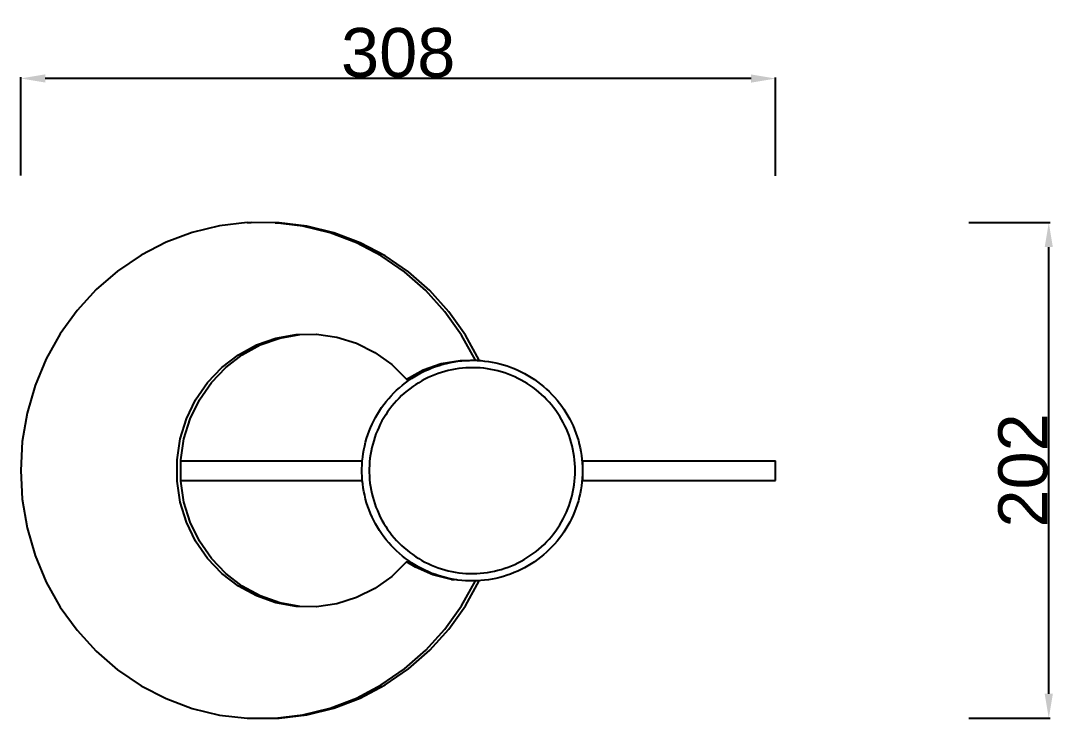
# Model space of a CAD drawing. Header units: millimetres. Extents: x 0 to 4030, y 0 to 2816.
# Drawn here: x 1435.8 to 1857.7, y 659.7 to 944.3 of the extents above; entities that cross this region are included whole.
import ezdxf

# ---------------------------------------------------------------- set-up
doc = ezdxf.new("R2010")
doc.units = ezdxf.units.MM
doc.header["$MEASUREMENT"] = 0
doc.layers.add('Domyślny', color=7, linetype='Continuous', true_color=0x000000)
doc.layers.add('Utwórz2D linie widoczne', color=7, linetype='Continuous', true_color=0x000000)
doc.styles.add('Arial', font='arial.ttf')
doc.dimstyles.new('Domyślny', dxfattribs={"dimtxt": 20, "dimasz": 10, "dimexe": 0.5, "dimexo": 0.5, "dimgap": 0.25, "dimtad": 1, "dimtoh": 1, "dimdec": 0, "dimzin": 1, "dimdsep": 46, "dimtxsty": 'Arial', "dimcen": 0.5, "dimazin": 0, "dimtfac": 1, "dimtdec": 4, "dimtix": 1, "dimtmove": 1, "dimatfit": 3, "dimfxl": 0, "dimtolj": 1, "dimtzin": 1, "dimarcsym": 0})

# ---------------------------------------------------------------- blocks, each defined once
blk = doc.blocks.new('*D4')
at = {"layer": 'Defpoints', "color": 0}
for p in [(1435.81, 920.75), (1435.8, 880.64), (1743.68, 880.59)]:
    blk.add_point(p, dxfattribs=at)
at = {"layer": 'Domyślny', "color": 0, "lineweight": -2}
for p, q in [((1435.8, 881.14), (1435.81, 921.25)), ((1733.68, 920.71), (1445.81, 920.75)), ((1743.68, 881.09), (1743.68, 921.2))]:
    blk.add_line(p, q, dxfattribs=at)
at = {"layer": 'Domyślny', "color": 0}
for points in [[(1445.81, 922.42), (1445.81, 919.09), (1435.81, 920.75)], [(1733.68, 919.04), (1733.68, 922.37), (1743.68, 920.7)]]:
    blk.add_solid(points, dxfattribs=at)
at = {"layer": 'Domyślny', "color": 0, "insert": (1589.75, 931.19), "char_height": 20, "attachment_point": 5, "rotation": 359.9906, "style": 'Arial'}
blk.add_mtext('\\A1;308', dxfattribs=at)
blk = doc.blocks.new('*D5')
at = {"layer": 'Defpoints', "color": 0}
for p in [(1821.91, 861.94), (1855.07, 861.94), (1821.91, 659.72)]:
    blk.add_point(p, dxfattribs=at)
at = {"layer": 'Domyślny', "color": 0, "lineweight": -2}
for p, q in [((1822.41, 861.94), (1855.57, 861.94)), ((1855.07, 669.72), (1855.07, 851.94)), ((1822.41, 659.72), (1855.57, 659.72))]:
    blk.add_line(p, q, dxfattribs=at)
at = {"layer": 'Domyślny', "color": 0}
for points in [[(1856.74, 851.94), (1853.4, 851.94), (1855.07, 861.94)], [(1853.4, 669.72), (1856.74, 669.72), (1855.07, 659.72)]]:
    blk.add_solid(points, dxfattribs=at)
at = {"layer": 'Domyślny', "color": 0, "insert": (1844.61, 760.83), "char_height": 20, "attachment_point": 5, "rotation": 90, "style": 'Arial'}
blk.add_mtext('\\A1;202', dxfattribs=at)

msp = doc.modelspace()

# ---------------------------------------------------------------- linework, layer by layer
at = {"layer": 'Utwórz2D linie widoczne'}
for p, q in [((1528.21, 861.94), (1516.89, 860.6)), ((1528.21, 861.94), (1529.76, 861.94)), ((1539.61, 861.91), (1528.21, 861.94)), ((1541.16, 861.91), (1529.76, 861.94)), ((1539.61, 861.91), (1541.16, 861.91)), ((1550.92, 860.5), (1539.61, 861.91)), ((1552.47, 860.5), (1541.16, 861.91)), ((1505.79, 857.91), (1495.07, 853.9)), ((1516.89, 860.6), (1505.79, 857.91)), ((1562, 857.74), (1550.92, 860.5)), ((1563.55, 857.74), (1552.47, 860.5)), ((1572.7, 853.67), (1562, 857.74)), ((1574.25, 853.67), (1563.55, 857.74)), ((1495.07, 853.9), (1484.88, 848.63)), ((1582.86, 848.33), (1572.7, 853.67)), ((1584.41, 848.33), (1574.25, 853.67)), ((1484.88, 848.63), (1475.35, 842.16)), ((1592.36, 841.81), (1582.86, 848.33)), ((1593.91, 841.81), (1584.41, 848.33)), ((1475.35, 842.16), (1466.6, 834.59)), ((1601.06, 834.19), (1592.36, 841.81)), ((1602.61, 834.19), (1593.91, 841.81)), ((1466.6, 834.59), (1458.77, 826.02)), ((1608.84, 825.57), (1601.06, 834.19)), ((1610.39, 825.57), (1602.61, 834.19)), ((1458.77, 826.02), (1451.95, 816.57)), ((1615.6, 816.07), (1608.84, 825.57)), ((1617.16, 816.07), (1610.39, 825.57)), ((1451.95, 816.57), (1446.25, 806.36)), ((1531.98, 812.02), (1539.89, 814.8)), ((1533.53, 812.02), (1541.44, 814.8)), ((1539.89, 814.8), (1548.12, 816.28)), ((1541.44, 814.8), (1549.67, 816.28)), ((1548.12, 816.28), (1556.47, 816.42)), ((1548.12, 816.28), (1549.67, 816.28)), ((1549.67, 816.28), (1556.63, 816.4)), ((1556.47, 816.42), (1564.74, 815.23)), ((1564.74, 815.23), (1572.73, 812.72)), ((1621.25, 805.82), (1615.6, 816.07)), ((1622.81, 805.82), (1617.16, 816.07)), ((1524.58, 808), (1531.98, 812.02)), ((1526.13, 808), (1533.53, 812.02)), ((1572.73, 812.72), (1580.26, 808.96)), ((1446.25, 806.36), (1441.73, 795.53)), ((1517.87, 802.85), (1524.58, 808)), ((1519.42, 802.85), (1526.13, 808)), ((1580.26, 808.96), (1587.13, 804.04)), ((1512.01, 796.68), (1517.87, 802.85)), ((1513.57, 796.68), (1519.42, 802.85)), ((1587.13, 804.04), (1593.18, 798.08)), ((1593.18, 798.08), (1599.97, 801.88)), ((1599.97, 801.88), (1607.32, 804.45)), ((1600.67, 801.43), (1602.09, 802.07)), ((1600.95, 801.56), (1601.53, 801.88)), ((1601.53, 801.88), (1602.17, 802.1)), ((1602.09, 802.07), (1603.54, 802.67)), ((1603.54, 802.67), (1605, 803.21)), ((1605, 803.21), (1606.49, 803.7)), ((1606.49, 803.7), (1607.98, 804.14)), ((1607.32, 804.45), (1615, 805.71)), ((1607.98, 804.14), (1609.5, 804.53)), ((1608.1, 804.17), (1608.87, 804.45)), ((1608.87, 804.45), (1609.72, 804.59)), ((1609.5, 804.53), (1611.02, 804.87)), ((1611.62, 801.93), (1610.19, 801.61)), ((1611.02, 804.87), (1612.56, 805.15)), ((1613.05, 802.19), (1611.62, 801.93)), ((1612.56, 805.15), (1614.1, 805.38)), ((1614.49, 802.41), (1613.05, 802.19)), ((1614.1, 805.38), (1615.66, 805.56)), ((1615.94, 802.57), (1614.49, 802.41)), ((1615, 805.71), (1619.23, 805.83)), ((1615.59, 805.55), (1616.55, 805.71)), ((1615.66, 805.56), (1617.21, 805.68)), ((1617.4, 802.69), (1615.94, 802.57)), ((1616.55, 805.71), (1620.56, 805.83)), ((1617.21, 805.68), (1618.77, 805.75)), ((1618.85, 802.75), (1617.4, 802.69)), ((1618.77, 805.75), (1620.34, 805.76)), ((1620.31, 802.76), (1618.85, 802.75)), ((1619.23, 805.83), (1621.25, 805.82)), ((1621.77, 802.72), (1620.31, 802.76)), ((1620.34, 805.76), (1621.9, 805.72)), ((1621.25, 805.82), (1622.81, 805.82)), ((1623.22, 802.63), (1621.77, 802.72)), ((1621.9, 805.72), (1623.46, 805.63)), ((1624.67, 802.5), (1623.22, 802.63)), ((1623.46, 805.63), (1625.01, 805.48)), ((1626.12, 802.31), (1624.67, 802.5)), ((1625.01, 805.48), (1626.56, 805.27)), ((1627.56, 802.07), (1626.12, 802.31)), ((1626.56, 805.27), (1628.1, 805.02)), ((1628.99, 801.78), (1627.56, 802.07)), ((1628.1, 805.02), (1629.63, 804.71)), ((1630.4, 801.44), (1628.99, 801.78)), ((1629.63, 804.71), (1631.15, 804.35)), ((1631.15, 804.35), (1632.66, 803.93)), ((1632.66, 803.93), (1634.15, 803.46)), ((1634.15, 803.46), (1635.62, 802.94)), ((1635.62, 802.94), (1637.08, 802.37)), ((1637.08, 802.37), (1638.51, 801.75)), ((1638.51, 801.75), (1639.92, 801.09)), ((1592.68, 796.56), (1593.94, 797.49)), ((1593.18, 798.08), (1594.73, 798.08)), ((1593.94, 797.49), (1595.23, 798.37)), ((1594.73, 798.08), (1595.17, 798.33)), ((1595.23, 798.37), (1596.55, 799.2)), ((1596.55, 799.2), (1597.9, 799.99)), ((1597.9, 799.99), (1599.27, 800.73)), ((1599.27, 800.73), (1600.67, 801.43)), ((1600.65, 798.07), (1599.37, 797.38)), ((1601.96, 798.72), (1600.65, 798.07)), ((1603.28, 799.32), (1601.96, 798.72)), ((1604.63, 799.87), (1603.28, 799.32)), ((1606, 800.38), (1604.63, 799.87)), ((1607.38, 800.84), (1606, 800.38)), ((1608.78, 801.25), (1607.38, 800.84)), ((1610.19, 801.61), (1608.78, 801.25)), ((1631.81, 801.05), (1630.4, 801.44)), ((1633.2, 800.62), (1631.81, 801.05)), ((1634.58, 800.13), (1633.2, 800.62)), ((1635.93, 799.6), (1634.58, 800.13)), ((1637.27, 799.02), (1635.93, 799.6)), ((1638.59, 798.4), (1637.27, 799.02)), ((1639.88, 797.73), (1638.59, 798.4)), ((1641.16, 797.01), (1639.88, 797.73)), ((1639.92, 801.09), (1641.31, 800.37)), ((1641.31, 800.37), (1642.67, 799.6)), ((1642.67, 799.6), (1644, 798.79)), ((1644, 798.79), (1645.31, 797.93)), ((1645.31, 797.93), (1646.58, 797.03)), ((1441.73, 795.53), (1438.45, 784.23)), ((1507.15, 789.65), (1512.01, 796.68)), ((1508.7, 789.65), (1513.57, 796.68)), ((1587.99, 792.44), (1589.11, 793.53)), ((1589.11, 793.53), (1590.26, 794.58)), ((1590.26, 794.58), (1591.45, 795.59)), ((1591.45, 795.59), (1592.68, 796.56)), ((1593.35, 793.27), (1592.24, 792.33)), ((1594.5, 794.18), (1593.35, 793.27)), ((1595.67, 795.04), (1594.5, 794.18)), ((1596.88, 795.86), (1595.67, 795.04)), ((1598.11, 796.64), (1596.88, 795.86)), ((1599.37, 797.38), (1598.11, 796.64)), ((1642.4, 796.26), (1641.16, 797.01)), ((1643.62, 795.45), (1642.4, 796.26)), ((1644.81, 794.61), (1643.62, 795.45)), ((1645.97, 793.73), (1644.81, 794.61)), ((1647.1, 792.81), (1645.97, 793.73)), ((1646.58, 797.03), (1647.83, 796.08)), ((1647.83, 796.08), (1649.04, 795.09)), ((1649.04, 795.09), (1650.21, 794.06)), ((1650.21, 794.06), (1651.35, 792.99)), ((1503.4, 781.93), (1507.15, 789.65)), ((1504.95, 781.93), (1508.7, 789.65)), ((1584.87, 788.95), (1585.87, 790.15)), ((1585.87, 790.15), (1586.91, 791.32)), ((1586.91, 791.32), (1587.99, 792.44)), ((1589.11, 789.28), (1588.14, 788.19)), ((1590.12, 790.33), (1589.11, 789.28)), ((1591.16, 791.35), (1590.12, 790.33)), ((1592.24, 792.33), (1591.16, 791.35)), ((1648.19, 791.84), (1647.1, 792.81)), ((1649.25, 790.85), (1648.19, 791.84)), ((1650.28, 789.81), (1649.25, 790.85)), ((1651.27, 788.74), (1650.28, 789.81)), ((1651.35, 792.99), (1652.45, 791.88)), ((1652.45, 791.88), (1653.51, 790.74)), ((1653.51, 790.74), (1654.53, 789.55)), ((1654.53, 789.55), (1655.51, 788.34)), ((1581.3, 783.82), (1582.13, 785.15)), ((1582.13, 785.15), (1583, 786.45)), ((1583, 786.45), (1583.91, 787.72)), ((1583.91, 787.72), (1584.87, 788.95)), ((1586.31, 785.92), (1585.46, 784.74)), ((1587.21, 787.07), (1586.31, 785.92)), ((1588.14, 788.19), (1587.21, 787.07)), ((1652.22, 787.64), (1651.27, 788.74)), ((1653.14, 786.5), (1652.22, 787.64)), ((1654.01, 785.33), (1653.14, 786.5)), ((1654.84, 784.13), (1654.01, 785.33)), ((1655.51, 788.34), (1656.44, 787.09)), ((1656.44, 787.09), (1657.33, 785.8)), ((1657.33, 785.8), (1658.18, 784.49)), ((1438.45, 784.23), (1436.47, 772.61)), ((1500.84, 773.7), (1503.4, 781.93)), ((1502.39, 773.7), (1504.95, 781.93)), ((1579.12, 779.68), (1579.8, 781.09)), ((1579.8, 781.09), (1580.53, 782.47)), ((1580.53, 782.47), (1581.3, 783.82)), ((1583.15, 781.02), (1582.47, 779.73)), ((1583.88, 782.29), (1583.15, 781.02)), ((1584.65, 783.53), (1583.88, 782.29)), ((1585.46, 784.74), (1584.65, 783.53)), ((1655.63, 782.91), (1654.84, 784.13)), ((1656.38, 781.66), (1655.63, 782.91)), ((1657.08, 780.38), (1656.38, 781.66)), ((1658.18, 784.49), (1658.98, 783.15)), ((1658.98, 783.15), (1659.73, 781.78)), ((1659.73, 781.78), (1660.44, 780.39)), ((1577.37, 775.34), (1577.9, 776.8)), ((1577.9, 776.8), (1578.48, 778.25)), ((1578.48, 778.25), (1579.12, 779.68)), ((1581.25, 777.09), (1580.7, 775.73)), ((1581.84, 778.42), (1581.25, 777.09)), ((1582.47, 779.73), (1581.84, 778.42)), ((1657.74, 779.08), (1657.08, 780.38)), ((1658.35, 777.76), (1657.74, 779.08)), ((1658.92, 776.41), (1658.35, 777.76)), ((1659.44, 775.05), (1658.92, 776.41)), ((1660.44, 780.39), (1661.1, 778.97)), ((1661.1, 778.97), (1661.7, 777.53)), ((1661.7, 777.53), (1662.26, 776.07)), ((1436.47, 772.61), (1435.8, 760.83)), ((1499.55, 765.15), (1500.84, 773.7)), ((1501.1, 765.15), (1502.39, 773.7)), ((1576.09, 770.83), (1576.46, 772.35)), ((1576.46, 772.35), (1576.89, 773.85)), ((1576.89, 773.85), (1577.37, 775.34)), ((1579.76, 772.98), (1579.36, 771.57)), ((1580.21, 774.36), (1579.76, 772.98)), ((1580.7, 775.73), (1580.21, 774.36)), ((1659.91, 773.67), (1659.44, 775.05)), ((1660.34, 772.28), (1659.91, 773.67)), ((1660.71, 770.87), (1660.34, 772.28)), ((1662.26, 776.07), (1662.77, 774.59)), ((1662.77, 774.59), (1663.22, 773.1)), ((1663.22, 773.1), (1663.62, 771.59)), ((1575.49, 767.76), (1575.76, 769.3)), ((1575.76, 769.3), (1576.09, 770.83)), ((1578.71, 768.73), (1578.46, 767.3)), ((1579.01, 770.16), (1578.71, 768.73)), ((1579.36, 771.57), (1579.01, 770.16)), ((1661.04, 769.45), (1660.71, 770.87)), ((1661.31, 768.02), (1661.04, 769.45)), ((1661.54, 766.58), (1661.31, 768.02)), ((1663.62, 771.59), (1663.97, 770.07)), ((1663.97, 770.07), (1664.27, 768.53)), ((1664.27, 768.53), (1664.51, 766.99)), ((1499.55, 756.5), (1499.55, 765.15)), ((1501.1, 756.5), (1501.1, 765.15)), ((1501.1, 764.78), (1506.43, 764.78)), ((1506.43, 764.78), (1513.36, 764.78)), ((1513.36, 764.78), (1520.83, 764.78)), ((1520.83, 764.78), (1528.78, 764.78)), ((1528.78, 764.78), (1537.16, 764.78)), ((1537.16, 764.78), (1545.9, 764.78)), ((1545.9, 764.78), (1554.96, 764.78)), ((1554.96, 764.78), (1564.26, 764.78)), ((1564.26, 764.78), (1573.75, 764.78)), ((1573.75, 764.78), (1575.12, 764.78)), ((1575.01, 763.1), (1575.11, 764.66)), ((1575.11, 764.66), (1575.28, 766.22)), ((1575.28, 766.22), (1575.49, 767.76)), ((1578.1, 764.4), (1578, 762.95)), ((1578.25, 765.85), (1578.1, 764.4)), ((1578.46, 767.3), (1578.25, 765.85)), ((1661.72, 765.13), (1661.54, 766.58)), ((1661.84, 763.68), (1661.72, 765.13)), ((1664.51, 766.99), (1664.7, 765.44)), ((1664.7, 765.44), (1664.84, 763.88)), ((1664.84, 763.88), (1664.92, 762.32)), ((1665.03, 764.78), (1673.77, 764.78)), ((1665.03, 756.78), (1665.03, 764.78)), ((1673.77, 764.78), (1682.13, 764.78)), ((1682.13, 764.78), (1690.09, 764.78)), ((1690.09, 764.78), (1697.6, 764.78)), ((1697.6, 764.78), (1704.64, 764.78)), ((1704.64, 764.78), (1711.17, 764.78)), ((1706.12, 764.78), (1706.12, 764.88)), ((1711.17, 764.78), (1717.16, 764.78)), ((1717.16, 764.78), (1722.6, 764.78)), ((1722.6, 764.78), (1727.45, 764.78)), ((1727.45, 764.78), (1731.7, 764.78)), ((1731.7, 764.78), (1735.33, 764.78)), ((1735.33, 764.78), (1738.31, 764.78)), ((1738.31, 764.78), (1740.65, 764.78)), ((1740.65, 764.78), (1742.33, 764.78)), ((1742.33, 764.78), (1743.34, 764.78)), ((1743.34, 764.78), (1743.68, 764.78)), ((1743.68, 756.78), (1743.68, 764.78)), ((1435.8, 760.83), (1436.47, 749.05)), ((1574.95, 761.54), (1575.01, 763.1)), ((1574.95, 759.98), (1574.95, 761.54)), ((1575.01, 758.42), (1574.95, 759.98)), ((1578, 762.95), (1577.95, 761.49)), ((1577.95, 761.49), (1577.95, 760.03)), ((1577.95, 760.03), (1578, 758.58)), ((1661.92, 762.22), (1661.84, 763.68)), ((1661.94, 760.76), (1661.92, 762.22)), ((1661.92, 759.3), (1661.94, 760.76)), ((1664.92, 762.32), (1664.94, 760.76)), ((1664.94, 760.76), (1664.92, 759.2)), ((1500.84, 747.96), (1499.55, 756.5)), ((1501.1, 756.78), (1506.43, 756.78)), ((1502.39, 747.96), (1501.1, 756.5)), ((1506.43, 756.78), (1513.36, 756.78)), ((1513.36, 756.78), (1520.83, 756.78)), ((1520.83, 756.78), (1528.78, 756.78)), ((1528.78, 756.78), (1537.16, 756.78)), ((1537.16, 756.78), (1545.9, 756.78)), ((1545.9, 756.78), (1554.96, 756.78)), ((1554.96, 756.78), (1564.26, 756.78)), ((1564.26, 756.78), (1573.75, 756.78)), ((1573.75, 756.78), (1575.12, 756.78)), ((1575.11, 756.86), (1575.01, 758.42)), ((1575.28, 755.31), (1575.11, 756.86)), ((1575.49, 753.76), (1575.28, 755.31)), ((1578, 758.58), (1578.1, 757.12)), ((1578.1, 757.12), (1578.25, 755.67)), ((1578.25, 755.67), (1578.46, 754.23)), ((1661.54, 754.95), (1661.72, 756.4)), ((1661.72, 756.4), (1661.84, 757.85)), ((1661.84, 757.85), (1661.92, 759.3)), ((1664.7, 756.08), (1664.51, 754.53)), ((1664.84, 757.64), (1664.7, 756.08)), ((1664.92, 759.2), (1664.84, 757.64)), ((1665.03, 756.78), (1673.77, 756.78)), ((1673.77, 756.78), (1682.13, 756.78)), ((1682.13, 756.78), (1690.09, 756.78)), ((1690.09, 756.78), (1697.6, 756.78)), ((1697.6, 756.78), (1704.64, 756.78)), ((1704.64, 756.78), (1711.17, 756.78)), ((1711.17, 756.78), (1717.16, 756.78)), ((1717.16, 756.78), (1722.6, 756.78)), ((1722.6, 756.78), (1727.45, 756.78)), ((1727.45, 756.78), (1731.7, 756.78)), ((1731.7, 756.78), (1735.33, 756.78)), ((1735.33, 756.78), (1738.31, 756.78)), ((1738.31, 756.78), (1740.65, 756.78)), ((1740.65, 756.78), (1742.33, 756.78)), ((1742.33, 756.78), (1743.34, 756.78)), ((1743.34, 756.78), (1743.68, 756.78)), ((1575.76, 752.22), (1575.49, 753.76)), ((1576.09, 750.69), (1575.76, 752.22)), ((1578.46, 754.23), (1578.71, 752.79)), ((1578.71, 752.79), (1579.01, 751.37)), ((1579.01, 751.37), (1579.36, 749.95)), ((1660.71, 750.66), (1661.04, 752.08)), ((1661.04, 752.08), (1661.31, 753.51)), ((1661.31, 753.51), (1661.54, 754.95)), ((1663.97, 751.46), (1663.62, 749.94)), ((1664.27, 752.99), (1663.97, 751.46)), ((1664.51, 754.53), (1664.27, 752.99)), ((1436.47, 749.05), (1438.45, 737.43)), ((1503.4, 739.73), (1500.84, 747.96)), ((1504.95, 739.73), (1502.39, 747.96)), ((1576.46, 749.18), (1576.09, 750.69)), ((1576.89, 747.68), (1576.46, 749.18)), ((1577.37, 746.19), (1576.89, 747.68)), ((1579.36, 749.95), (1579.76, 748.55)), ((1579.76, 748.55), (1580.21, 747.16)), ((1580.21, 747.16), (1580.7, 745.79)), ((1659.44, 746.47), (1659.91, 747.85)), ((1659.91, 747.85), (1660.34, 749.25)), ((1660.34, 749.25), (1660.71, 750.66)), ((1662.77, 746.93), (1662.26, 745.45)), ((1663.22, 748.43), (1662.77, 746.93)), ((1663.62, 749.94), (1663.22, 748.43)), ((1577.9, 744.72), (1577.37, 746.19)), ((1578.48, 743.27), (1577.9, 744.72)), ((1579.12, 741.84), (1578.48, 743.27)), ((1580.7, 745.79), (1581.25, 744.44)), ((1581.25, 744.44), (1581.84, 743.1)), ((1581.84, 743.1), (1582.47, 741.79)), ((1657.74, 742.45), (1658.35, 743.77)), ((1658.35, 743.77), (1658.92, 745.11)), ((1658.92, 745.11), (1659.44, 746.47)), ((1661.7, 743.99), (1661.1, 742.55)), ((1662.26, 745.45), (1661.7, 743.99)), ((1507.15, 732), (1503.4, 739.73)), ((1508.7, 732), (1504.95, 739.73)), ((1579.8, 740.44), (1579.12, 741.84)), ((1580.53, 739.06), (1579.8, 740.44)), ((1581.3, 737.7), (1580.53, 739.06)), ((1582.47, 741.79), (1583.15, 740.5)), ((1583.15, 740.5), (1583.88, 739.24)), ((1583.88, 739.24), (1584.65, 738)), ((1654.84, 737.39), (1655.63, 738.62)), ((1655.63, 738.62), (1656.38, 739.87)), ((1656.38, 739.87), (1657.08, 741.15)), ((1657.08, 741.15), (1657.74, 742.45)), ((1659.73, 739.74), (1658.98, 738.38)), ((1660.44, 741.14), (1659.73, 739.74)), ((1661.1, 742.55), (1660.44, 741.14)), ((1438.45, 737.43), (1441.73, 726.13)), ((1582.13, 736.37), (1581.3, 737.7)), ((1583, 735.08), (1582.13, 736.37)), ((1583.91, 733.81), (1583, 735.08)), ((1584.65, 738), (1585.46, 736.79)), ((1585.46, 736.79), (1586.31, 735.61)), ((1586.31, 735.61), (1587.21, 734.45)), ((1587.21, 734.45), (1588.14, 733.33)), ((1652.22, 733.89), (1653.14, 735.03)), ((1653.14, 735.03), (1654.01, 736.19)), ((1654.01, 736.19), (1654.84, 737.39)), ((1656.44, 734.44), (1655.51, 733.19)), ((1657.33, 735.72), (1656.44, 734.44)), ((1658.18, 737.03), (1657.33, 735.72)), ((1658.98, 738.38), (1658.18, 737.03)), ((1512.01, 724.97), (1507.15, 732)), ((1513.57, 724.97), (1508.7, 732)), ((1584.87, 732.57), (1583.91, 733.81)), ((1585.87, 731.37), (1584.87, 732.57)), ((1586.91, 730.21), (1585.87, 731.37)), ((1587.99, 729.08), (1586.91, 730.21)), ((1588.14, 733.33), (1589.11, 732.25)), ((1589.11, 732.25), (1590.12, 731.19)), ((1590.12, 731.19), (1591.16, 730.18)), ((1591.16, 730.18), (1592.24, 729.2)), ((1648.19, 729.68), (1649.25, 730.68)), ((1649.25, 730.68), (1650.28, 731.72)), ((1650.28, 731.72), (1651.27, 732.79)), ((1651.27, 732.79), (1652.22, 733.89)), ((1653.51, 730.79), (1652.45, 729.64)), ((1654.53, 731.97), (1653.51, 730.79)), ((1655.51, 733.19), (1654.53, 731.97)), ((1441.73, 726.13), (1446.25, 715.3)), ((1589.11, 727.99), (1587.99, 729.08)), ((1590.26, 726.94), (1589.11, 727.99)), ((1591.45, 725.93), (1590.26, 726.94)), ((1592.68, 724.96), (1591.45, 725.93)), ((1592.24, 729.2), (1593.35, 728.25)), ((1593.35, 728.25), (1594.5, 727.35)), ((1594.5, 727.35), (1595.67, 726.49)), ((1595.67, 726.49), (1596.88, 725.66)), ((1642.4, 725.27), (1643.62, 726.07)), ((1643.62, 726.07), (1644.81, 726.91)), ((1644.81, 726.91), (1645.97, 727.8)), ((1645.97, 727.8), (1647.1, 728.72)), ((1647.1, 728.72), (1648.19, 729.68)), ((1649.04, 726.43), (1647.83, 725.44)), ((1650.21, 727.46), (1649.04, 726.43)), ((1651.35, 728.53), (1650.21, 727.46)), ((1652.45, 729.64), (1651.35, 728.53)), ((1517.87, 718.81), (1512.01, 724.97)), ((1519.42, 718.81), (1513.57, 724.97)), ((1593.18, 723.57), (1587.13, 717.61)), ((1593.94, 724.04), (1592.68, 724.96)), ((1593.18, 723.57), (1594.61, 723.57)), ((1596.79, 721.37), (1593.18, 723.57)), ((1595.23, 723.16), (1593.94, 724.04)), ((1596.55, 722.32), (1595.23, 723.16)), ((1597.9, 721.53), (1596.55, 722.32)), ((1596.88, 725.66), (1598.11, 724.89)), ((1599.27, 720.79), (1597.9, 721.53)), ((1598.11, 724.89), (1599.37, 724.15)), ((1599.37, 724.15), (1600.65, 723.46)), ((1600.65, 723.46), (1601.96, 722.81)), ((1601.96, 722.81), (1603.28, 722.21)), ((1603.28, 722.21), (1604.63, 721.65)), ((1604.63, 721.65), (1606, 721.15)), ((1634.58, 721.39), (1635.93, 721.92)), ((1635.93, 721.92), (1637.27, 722.5)), ((1637.27, 722.5), (1638.59, 723.13)), ((1638.59, 723.13), (1639.88, 723.8)), ((1639.88, 723.8), (1641.16, 724.51)), ((1641.16, 724.51), (1642.4, 725.27)), ((1642.67, 721.92), (1641.31, 721.16)), ((1644, 722.73), (1642.67, 721.92)), ((1645.31, 723.59), (1644, 722.73)), ((1646.58, 724.5), (1645.31, 723.59)), ((1647.83, 725.44), (1646.58, 724.5)), ((1524.58, 713.66), (1517.87, 718.81)), ((1526.13, 713.66), (1519.42, 718.81)), ((1587.13, 717.61), (1580.26, 712.7)), ((1603.91, 718.23), (1596.79, 721.37)), ((1600.67, 720.1), (1599.27, 720.79)), ((1602.09, 719.45), (1600.67, 720.1)), ((1603.54, 718.86), (1602.09, 719.45)), ((1605, 718.32), (1603.54, 718.86)), ((1611.46, 716.36), (1603.91, 718.23)), ((1606.49, 717.82), (1605, 718.32)), ((1606, 721.15), (1607.38, 720.69)), ((1607.98, 717.38), (1606.49, 717.82)), ((1607.38, 720.69), (1608.78, 720.27)), ((1609.5, 716.99), (1607.98, 717.38)), ((1608.78, 720.27), (1610.19, 719.91)), ((1610.19, 719.91), (1611.62, 719.6)), ((1611.62, 719.6), (1613.05, 719.33)), ((1613.05, 719.33), (1614.49, 719.12)), ((1614.49, 719.12), (1615.94, 718.95)), ((1615.94, 718.95), (1617.4, 718.84)), ((1617.4, 718.84), (1618.85, 718.78)), ((1618.85, 718.78), (1620.31, 718.76)), ((1620.31, 718.76), (1621.77, 718.8)), ((1621.77, 718.8), (1623.22, 718.89)), ((1623.22, 718.89), (1624.67, 719.03)), ((1624.67, 719.03), (1626.12, 719.22)), ((1626.12, 719.22), (1627.56, 719.46)), ((1627.56, 719.46), (1628.99, 719.75)), ((1628.99, 719.75), (1630.4, 720.09)), ((1630.4, 720.09), (1631.81, 720.47)), ((1632.66, 717.6), (1631.15, 717.18)), ((1631.81, 720.47), (1633.2, 720.91)), ((1634.15, 718.06), (1632.66, 717.6)), ((1633.2, 720.91), (1634.58, 721.39)), ((1635.62, 718.58), (1634.15, 718.06)), ((1637.08, 719.15), (1635.62, 718.58)), ((1638.51, 719.77), (1637.08, 719.15)), ((1639.92, 720.44), (1638.51, 719.77)), ((1641.31, 721.16), (1639.92, 720.44)), ((1446.25, 715.3), (1451.95, 705.09)), ((1531.98, 709.64), (1524.58, 713.66)), ((1533.53, 709.64), (1526.13, 713.66)), ((1611.02, 716.66), (1609.5, 716.99)), ((1612.56, 716.37), (1611.02, 716.66)), ((1611.46, 716.36), (1612.65, 716.36)), ((1613.62, 716.21), (1611.46, 716.36)), ((1614.1, 716.14), (1612.56, 716.37)), ((1615.66, 715.97), (1614.1, 716.14)), ((1615.6, 705.59), (1621.23, 715.78)), ((1617.21, 715.85), (1615.66, 715.97)), ((1617.16, 705.59), (1622.81, 715.83)), ((1618.77, 715.78), (1617.21, 715.85)), ((1620.34, 715.76), (1618.77, 715.78)), ((1621.9, 715.81), (1620.34, 715.76)), ((1623.46, 715.9), (1621.9, 715.81)), ((1622.43, 715.83), (1622.81, 715.83)), ((1625.01, 716.05), (1623.46, 715.9)), ((1626.56, 716.25), (1625.01, 716.05)), ((1628.1, 716.51), (1626.56, 716.25)), ((1629.63, 716.82), (1628.1, 716.51)), ((1631.15, 717.18), (1629.63, 716.82)), ((1539.89, 706.86), (1531.98, 709.64)), ((1541.44, 706.86), (1533.53, 709.64)), ((1572.73, 708.94), (1564.74, 706.43)), ((1580.26, 712.7), (1572.73, 708.94)), ((1451.95, 705.09), (1458.77, 695.63)), ((1548.12, 705.38), (1539.89, 706.86)), ((1549.67, 705.38), (1541.44, 706.86)), ((1556.47, 705.23), (1548.12, 705.38)), ((1556.63, 705.26), (1549.67, 705.38)), ((1564.74, 706.43), (1556.47, 705.23)), ((1608.84, 696.09), (1615.6, 705.59)), ((1610.39, 696.09), (1617.16, 705.59)), ((1458.77, 695.63), (1466.6, 687.06)), ((1601.06, 687.47), (1608.84, 696.09)), ((1602.61, 687.47), (1610.39, 696.09)), ((1466.6, 687.06), (1475.35, 679.49)), ((1592.36, 679.85), (1601.06, 687.47)), ((1593.91, 679.85), (1602.61, 687.47)), ((1475.35, 679.49), (1484.88, 673.03)), ((1582.86, 673.33), (1592.36, 679.85)), ((1584.41, 673.33), (1593.91, 679.85)), ((1484.88, 673.03), (1495.07, 667.76)), ((1572.7, 667.99), (1582.86, 673.33)), ((1574.25, 667.99), (1584.41, 673.33)), ((1495.07, 667.76), (1505.79, 663.75)), ((1562, 663.92), (1572.7, 667.99)), ((1563.55, 663.92), (1574.25, 667.99)), ((1505.79, 663.75), (1516.89, 661.05)), ((1550.92, 661.16), (1562, 663.92)), ((1552.47, 661.16), (1563.55, 663.92)), ((1516.89, 661.05), (1528.21, 659.72)), ((1528.21, 659.72), (1539.61, 659.75)), ((1528.21, 659.72), (1529.76, 659.72)), ((1529.76, 659.72), (1541.16, 659.75)), ((1539.61, 659.75), (1550.92, 661.16)), ((1539.61, 659.75), (1541.16, 659.75)), ((1541.16, 659.75), (1552.47, 661.16))]:
    msp.add_line(p, q, dxfattribs=at)

# ---------------------------------------------------------------- dimensions: what is measured, and where the dimension line sits
at = {"layer": 'Domyślny'}
for p1, p2, distance, picture, middle in [((1743.68, 880.59), (1435.8, 880.64), -40.11, '*D4', (1589.75, 931.19)), ((1821.91, 659.72), (1821.91, 861.94), -33.16, '*D5', (1844.61, 760.83))]:
    dim = msp.add_aligned_dim(p1=p1, p2=p2, distance=distance, dimstyle='Domyślny', dxfattribs=at)
    dim.commit()
    dim.dimension.update_dxf_attribs({"geometry": picture, "text_midpoint": middle})

doc.saveas('drawing.dxf')
